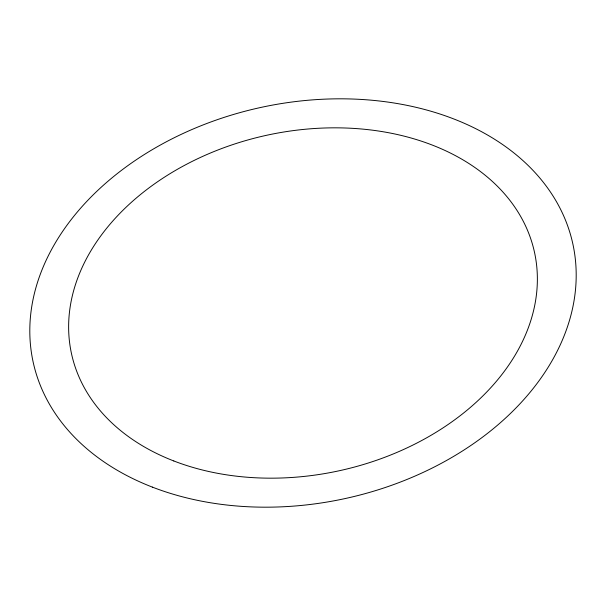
<?xml version="1.0" encoding="UTF-8"?>
<svg xmlns="http://www.w3.org/2000/svg" width="606" height="606" viewBox="0 0 606 606"><rect width="100%" height="100%" fill="white"/><g stroke="black" fill="none" stroke-linecap="round" stroke-linejoin="round"><path stroke-width="0.91" d="M152.401 487.126A276.245 200.048 -12.4 0 0 575.7 287.373A276.245 200.048 -12.4 0 0 180.899 134.502A276.245 200.048 -12.4 0 0 152.401 487.126M173.801 460.961A236.984 171.619 -12.4 0 0 536.946 289.592A236.984 171.619 -12.4 0 0 198.253 158.446A236.984 171.619 -12.4 0 0 173.801 460.961"/></g></svg>
